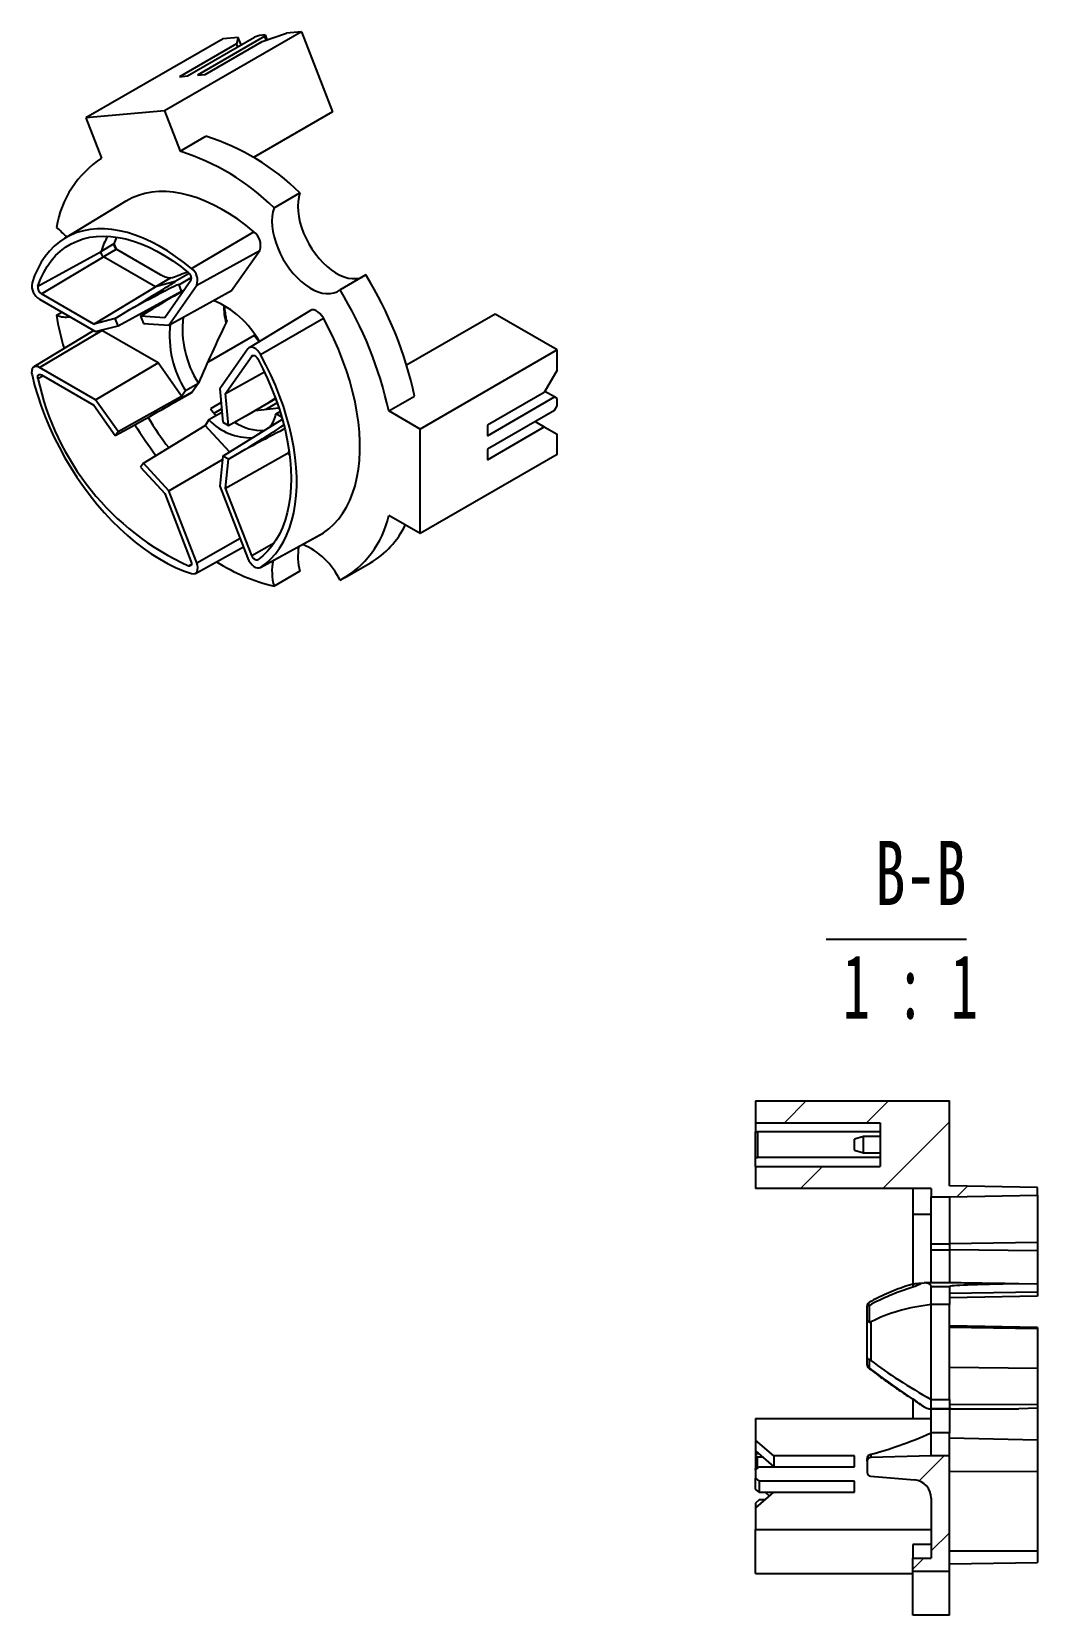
# Model space of a CAD drawing. Header units: millimetres. Extents: x 2881 to 4175, y 614 to 1739.
# Drawn here: x 3738 to 3793, y 1079.5 to 1166 of the extents above; entities that cross this region are included whole.
import ezdxf

# ---------------------------------------------------------------- set-up
doc = ezdxf.new("R2010")
doc.units = ezdxf.units.MM
doc.layers.add('10', color=7, linetype='Continuous')
doc.styles.add('SLDTEXTSTYLE4', font='TXT', dxfattribs={"width": 0.7})
doc.styles.add('SLDTEXTSTYLE5', font='TXT', dxfattribs={"width": 0.62})
pattern_1 = [(45, (4034.5823, 755.639), (-2.245064, 2.245064), [])]

# ---------------------------------------------------------------- blocks, each defined once
blk = doc.blocks.new('SW_NOTE_1')
at = {"layer": '10', "color": 0}
blk.add_line((-1.225, -0.856), (6.446, -0.856), dxfattribs=at)
at = {"layer": '10', "color": 0, "char_height": 3.5, "attachment_point": 2}
for s, insert, style in [('B-B', (3.938, 4.512), 'SLDTEXTSTYLE4'), ('1 : 1', (3.369, -1.699), 'SLDTEXTSTYLE5')]:
    blk.add_mtext(s, dxfattribs=dict(at, insert=insert, style=style))

msp = doc.modelspace()

# ---------------------------------------------------------------- hatches: boundary and pattern name
at = {"linetype": 'Continuous', "lineweight": 18}
h = msp.add_hatch(dxfattribs=at)
h.set_pattern_fill('ANSI31', style=0)
h.set_pattern_definition(pattern_1)
h.paths.add_polyline_path([(3788.2123, 1102.3587), (3793.0123, 1102.4425), (3793.0123, 1102.8749), (3788.2123, 1102.9587), (3788.2123, 1107.6087), (3777.6123, 1107.6087), (3777.6123, 1106.4087), (3784.4123, 1106.4087), (3784.4123, 1104.0087), (3777.6123, 1104.0087), (3777.6123, 1102.8087), (3787.2123, 1102.8087), (3787.2123, 1102.3587)], flags=0)
h = msp.add_hatch(dxfattribs=at)
h.set_pattern_fill('ANSI31', style=0)
h.set_pattern_definition(pattern_1)
edge = h.paths.add_edge_path(flags=0)
edge.add_line((3786.2123, 1081.9087), (3788.2123, 1081.9087))
edge.add_line((3788.2123, 1081.9087), (3788.2123, 1088.2087))
edge.add_line((3788.2123, 1088.2087), (3787.2123, 1088.2087))
edge.add_line((3787.2123, 1088.2087), (3783.9066, 1088.1143))
edge.add_arc((3783.9123, 1087.9143), 0.2, 91.636577, 180)
edge.add_line((3783.7123, 1087.9143), (3783.7123, 1087.2923))
edge.add_arc((3783.9123, 1087.2923), 0.2, 180, 265.100908)
edge.add_line((3783.8952, 1087.093), (3786.2977, 1086.8871))
edge.add_arc((3786.2123, 1085.8907), 1, 0, 85.100908, ccw=False)
edge.add_line((3787.2123, 1085.8907), (3787.2123, 1082.6087))
edge.add_line((3787.2123, 1082.6087), (3786.2123, 1082.6087))
edge.add_line((3786.2123, 1082.6087), (3786.2123, 1081.9087))

# ---------------------------------------------------------------- linework, layer by layer
at = {"color": 7, "linetype": 'Continuous', "lineweight": 25}
for p, q in [((3752.7885, 1166.0332), (3745.2931, 1161.7062)), ((3750.7793, 1165.7845), (3747.1023, 1163.6619)), ((3750.4921, 1165.8278), (3750.2282, 1165.7353)), ((3750.7982, 1165.8552), (3750.4921, 1165.8278)), ((3750.6423, 1165.4963), (3751.9617, 1165.9593)), ((3750.7793, 1165.7845), (3750.7982, 1165.8552)), ((3750.8613, 1165.5732), (3750.7793, 1165.7845)), ((3750.7982, 1165.8552), (3750.9021, 1165.5875)), ((3752.7885, 1166.0332), (3751.9617, 1165.9593)), ((3752.7885, 1166.0332), (3754.4855, 1161.6592)), ((3748.5018, 1165.6499), (3741.0065, 1161.3229)), ((3749.2338, 1165.3704), (3746.1225, 1163.5743)), ((3746.5512, 1163.6126), (3750.2282, 1165.7353)), ((3747.531, 1163.7002), (3750.6423, 1165.4963)), ((3749.3285, 1165.7238), (3748.5018, 1165.6499)), ((3749.3285, 1165.7238), (3749.2338, 1165.3704)), ((3749.3001, 1165.1995), (3749.2338, 1165.3704)), ((3749.4895, 1165.3089), (3749.3285, 1165.7238)), ((3746.1225, 1163.5743), (3746.5512, 1163.6126)), ((3747.1023, 1163.6619), (3747.531, 1163.7002)), ((3745.2931, 1161.7062), (3741.0065, 1161.3229)), ((3745.2931, 1161.7062), (3746.1489, 1159.5004)), ((3754.4855, 1161.6592), (3750.165, 1159.165)), ((3741.0065, 1161.3229), (3741.8623, 1159.1171)), ((3746.1489, 1159.5004), (3747.5632, 1160.3168)), ((3751.289, 1156.4045), (3752.7033, 1157.2209)), ((3743.1845, 1156.7621), (3739.8328, 1154.7305)), ((3742.6762, 1154.8081), (3742.5366, 1154.4363)), ((3746.7791, 1153.0832), (3750.1864, 1155.1017)), ((3738.379, 1152.1223), (3741.8294, 1154.0281)), ((3738.5699, 1151.709), (3741.964, 1153.7368)), ((3742.5366, 1154.4363), (3741.8294, 1154.0281)), ((3742.6711, 1154.145), (3741.964, 1153.7368)), ((3744.8119, 1152.0928), (3741.964, 1153.7368)), ((3742.6711, 1154.145), (3745.069, 1152.7608)), ((3747.0593, 1152.1793), (3750.5048, 1154.0749)), ((3748.9637, 1151.8822), (3750.5048, 1154.0749)), ((3741.437, 1150.0539), (3744.8119, 1152.0928)), ((3745.6443, 1152.5734), (3744.8119, 1152.0928)), ((3745.8906, 1152.3751), (3744.8119, 1152.0928)), ((3746.7463, 1152.4401), (3745.3127, 1150.4004)), ((3745.5279, 1150.0003), (3747.0593, 1152.1793)), ((3746.2309, 1151.8586), (3746.0962, 1152.2059)), ((3756.3079, 1152.7367), (3754.8937, 1151.9203)), ((3738.4734, 1151.4116), (3741.5364, 1149.6434)), ((3741.437, 1150.0539), (3738.5699, 1151.709)), ((3742.7588, 1149.9634), (3746.2309, 1151.8586)), ((3745.5279, 1150.0003), (3748.9637, 1151.8822)), ((3746.2419, 1151.8304), (3746.2309, 1151.8586)), ((3739.3887, 1150.534), (3739.6913, 1150.7086)), ((3742.6051, 1150.3596), (3741.437, 1150.0539)), ((3742.6051, 1150.3596), (3743.3224, 1150.7902)), ((3742.7588, 1149.9634), (3742.6051, 1150.3596)), ((3743.9937, 1150.4837), (3744.6894, 1150.9124)), ((3743.9937, 1150.4837), (3744.1474, 1150.0875)), ((3745.3127, 1150.4004), (3743.9937, 1150.4837)), ((3753.2736, 1150.7935), (3749.9219, 1148.7619)), ((3750.553, 1148.3885), (3753.9906, 1150.3693)), ((3763.3731, 1150.6031), (3758.5371, 1147.8114)), ((3766.7672, 1148.6438), (3763.3731, 1150.6031)), ((3741.4413, 1149.6983), (3738.1616, 1147.7103)), ((3738.4734, 1147.682), (3741.8675, 1149.7098)), ((3741.5364, 1149.6434), (3742.7588, 1149.9634)), ((3741.8675, 1149.7098), (3741.8425, 1149.7235)), ((3744.9497, 1147.9305), (3741.8675, 1149.7098)), ((3744.1474, 1150.0875), (3745.5279, 1150.0003)), ((3750.1989, 1149.4252), (3747.6505, 1147.954)), ((3750.4667, 1149.0921), (3750.1989, 1149.4252)), ((3749.8564, 1148.6998), (3748.3249, 1146.5208)), ((3766.7672, 1148.6438), (3759.2719, 1144.3168)), ((3766.7672, 1147.5414), (3766.7672, 1148.6438)), ((3741.5364, 1145.9138), (3738.4734, 1147.682)), ((3741.5364, 1145.9138), (3744.9497, 1147.9305)), ((3746.2309, 1146.116), (3744.9497, 1147.9305)), ((3748.6394, 1146.2621), (3750.073, 1148.3018)), ((3738.5699, 1147.2732), (3741.437, 1145.6181)), ((3746.4431, 1146.4178), (3747.1502, 1146.826)), ((3747.1502, 1146.826), (3746.8033, 1146.3324)), ((3748.6394, 1146.2621), (3750.762, 1147.4351)), ((3766.7672, 1147.5414), (3766.0601, 1146.3167)), ((3742.7588, 1144.1825), (3741.5364, 1145.9138)), ((3742.7588, 1144.1825), (3746.2309, 1146.116)), ((3745.7974, 1145.7439), (3746.7891, 1146.3164)), ((3746.8033, 1146.3324), (3746.0962, 1145.9242)), ((3746.0962, 1145.9242), (3746.2309, 1146.116)), ((3746.2309, 1146.116), (3746.4431, 1146.4178)), ((3748.3249, 1146.5208), (3748.4829, 1144.6943)), ((3748.7903, 1144.5168), (3748.6394, 1146.2621)), ((3749.8206, 1145.0809), (3751.3776, 1145.9797)), ((3757.5602, 1145.3049), (3758.9744, 1146.1213)), ((3766.0601, 1146.3167), (3762.9488, 1144.5206)), ((3762.9488, 1143.949), (3766.6258, 1146.0717)), ((3766.6258, 1146.0717), (3766.0954, 1146.3779)), ((3766.7672, 1145.99), (3766.6258, 1146.0717)), ((3766.7672, 1145.5817), (3766.7672, 1145.99)), ((3741.437, 1145.6181), (3742.6051, 1143.9637)), ((3748.4362, 1145.2263), (3747.729, 1144.8181)), ((3748.3907, 1145.7604), (3747.8196, 1145.4307)), ((3747.8196, 1145.4307), (3748.1273, 1145.0479)), ((3748.0166, 1145.1857), (3748.4202, 1145.4187)), ((3751.4606, 1145.7481), (3750.8435, 1145.3919)), ((3751.3994, 1145.1462), (3751.6183, 1145.2726)), ((3751.7108, 1144.9665), (3751.3994, 1145.1462)), ((3759.2719, 1144.3168), (3757.5602, 1145.3049)), ((3766.6258, 1145.3368), (3762.9488, 1143.2141)), ((3766.6258, 1145.3368), (3766.7672, 1145.5817)), ((3742.6051, 1143.9637), (3743.3224, 1144.3523)), ((3742.6051, 1143.9637), (3742.7588, 1144.1825)), ((3744.1474, 1142.4551), (3747.5169, 1144.5162)), ((3747.729, 1144.8181), (3747.5169, 1144.5162)), ((3748.8455, 1143.0662), (3747.5169, 1144.5162)), ((3748.4829, 1142.8427), (3751.7435, 1144.8519)), ((3748.4829, 1144.6943), (3748.7903, 1144.5168)), ((3748.7903, 1144.5168), (3749.5176, 1144.9063)), ((3759.2719, 1138.601), (3759.2719, 1144.3168)), ((3762.9488, 1144.5206), (3762.9488, 1143.949)), ((3762.9488, 1142.6426), (3766.0601, 1144.4387)), ((3765.565, 1144.7244), (3766.0601, 1144.4387)), ((3766.0601, 1144.4387), (3766.7672, 1144.0303)), ((3766.7672, 1142.928), (3766.7672, 1144.0303)), ((3744.1474, 1142.4551), (3743.9937, 1142.2363)), ((3745.5279, 1140.9484), (3744.1474, 1142.4551)), ((3745.5279, 1140.9484), (3748.4642, 1142.6481)), ((3748.4829, 1142.8427), (3748.3249, 1141.1985)), ((3748.7903, 1142.6652), (3748.4829, 1142.8427)), ((3748.6394, 1141.0942), (3752.0944, 1143.0333)), ((3748.6394, 1141.0942), (3748.7903, 1142.6652)), ((3748.7903, 1142.6652), (3749.5176, 1143.0835)), ((3752.1229, 1143.0498), (3752.0944, 1143.0333)), ((3766.7672, 1142.928), (3759.2719, 1138.601)), ((3762.9488, 1143.2141), (3762.9488, 1142.6426)), ((3743.9937, 1142.2363), (3745.3127, 1140.7967)), ((3745.3127, 1140.7967), (3746.7463, 1137.1019)), ((3747.0593, 1137.0012), (3745.5279, 1140.9484)), ((3748.3249, 1141.1985), (3749.8564, 1137.2513)), ((3750.073, 1137.3993), (3748.6394, 1141.0942)), ((3759.2719, 1138.601), (3757.5602, 1139.5891)), ((3750.538, 1136.7492), (3753.9735, 1138.6358)), ((3750.553, 1136.7584), (3753.9906, 1138.6461)), ((3753.9735, 1138.6358), (3753.9906, 1138.6461)), ((3746.9862, 1136.4317), (3749.6145, 1137.8749)), ((3752.7033, 1136.5465), (3751.289, 1135.7301)), ((3755.1483, 1136.1885), (3756.5625, 1137.0049)), ((3777.6123, 1107.6087), (3777.6123, 1106.4087)), ((3777.6123, 1107.6087), (3788.2123, 1107.6087)), ((3788.2123, 1102.9587), (3788.2123, 1107.6087)), ((3777.6123, 1106.4087), (3784.4123, 1106.4087)), ((3777.6123, 1106.4087), (3777.6123, 1105.9087)), ((3784.4123, 1106.4087), (3784.4123, 1104.0087)), ((3777.6123, 1104.5087), (3777.6123, 1105.9087)), ((3777.6123, 1105.9087), (3777.7123, 1105.9087)), ((3777.7123, 1105.9087), (3777.7123, 1104.5087)), ((3784.4123, 1105.9087), (3777.7123, 1105.9087)), ((3783.5123, 1105.6587), (3783.0123, 1105.5087)), ((3783.0123, 1104.9087), (3783.0123, 1105.5087)), ((3784.4123, 1105.6587), (3783.5123, 1105.6587)), ((3783.5123, 1104.7587), (3783.5123, 1105.6587)), ((3777.6123, 1104.5087), (3777.7123, 1104.5087)), ((3777.6123, 1104.0087), (3777.6123, 1104.5087)), ((3784.4123, 1104.5087), (3777.7123, 1104.5087)), ((3783.0123, 1104.9087), (3783.5123, 1104.7587)), ((3783.5123, 1104.7587), (3784.4123, 1104.7587)), ((3777.6123, 1104.0087), (3777.6123, 1102.8087)), ((3777.6123, 1104.0087), (3784.4123, 1104.0087)), ((3787.2123, 1102.8087), (3777.6123, 1102.8087)), ((3786.2123, 1102.8087), (3786.2123, 1101.4045)), ((3787.2123, 1102.8087), (3787.2123, 1102.3587)), ((3793.0123, 1102.8749), (3788.2123, 1102.9587)), ((3793.0123, 1102.4425), (3793.0123, 1102.8749)), ((3787.2123, 1102.3587), (3788.2123, 1102.3587)), ((3787.2123, 1099.7937), (3787.2123, 1102.3587)), ((3788.2123, 1102.3587), (3793.0123, 1102.4425)), ((3788.2123, 1102.3587), (3788.2123, 1099.7937)), ((3793.0123, 1102.4425), (3793.0123, 1099.8559)), ((3786.2123, 1101.4045), (3787.2123, 1101.4045)), ((3786.2123, 1101.4045), (3786.2123, 1097.5953)), ((3787.2123, 1099.7937), (3788.2123, 1099.7937)), ((3787.2123, 1099.4721), (3787.2123, 1099.7937)), ((3787.2123, 1099.4721), (3788.2123, 1099.4721)), ((3787.2123, 1097.7765), (3787.2123, 1099.4721)), ((3793.0123, 1099.8559), (3788.2123, 1099.7937)), ((3788.2123, 1099.7937), (3788.2123, 1099.4721)), ((3793.0123, 1099.3995), (3788.2123, 1099.4721)), ((3793.0123, 1099.8559), (3793.0123, 1099.3995)), ((3793.0123, 1099.3995), (3793.0123, 1097.5856)), ((3786.6737, 1097.646), (3786.8297, 1097.6554)), ((3788.2751, 1097.6565), (3786.8659, 1097.6565)), ((3787.2123, 1097.4565), (3788.2123, 1097.4565)), ((3787.2123, 1096.4753), (3787.2123, 1097.4565)), ((3788.2123, 1097.4565), (3788.2123, 1097.0753)), ((3793.0123, 1097.5856), (3792.0034, 1097.6051)), ((3793.0123, 1097.5856), (3793.0123, 1097.1508)), ((3793.0123, 1097.1508), (3788.2123, 1097.0753)), ((3788.2123, 1097.0753), (3788.2123, 1096.4753)), ((3793.0123, 1096.9274), (3788.2123, 1096.8412)), ((3793.0123, 1097.1508), (3793.0123, 1096.9274)), ((3783.7123, 1095.5785), (3783.7123, 1096.4119)), ((3783.8123, 1096.4119), (3783.7123, 1096.4119)), ((3783.8123, 1096.4119), (3783.8123, 1095.5062)), ((3788.2123, 1096.4753), (3787.2123, 1096.4753)), ((3787.2123, 1091.2847), (3787.2123, 1096.4753)), ((3788.2123, 1091.2847), (3788.2123, 1096.4753)), ((3783.7123, 1093.5831), (3783.7123, 1095.5785)), ((3783.9066, 1095.5215), (3783.9066, 1093.4145)), ((3793.0123, 1095.2202), (3788.2123, 1095.3039)), ((3793.0123, 1095.1376), (3788.2123, 1095.2102)), ((3793.0123, 1095.2202), (3793.0123, 1095.1376)), ((3793.0123, 1095.1376), (3793.0123, 1092.9718)), ((3783.7123, 1093.1664), (3783.7123, 1093.5831)), ((3783.8123, 1093.4693), (3783.8123, 1093.0164)), ((3793.0123, 1092.9718), (3788.2123, 1093.0307)), ((3793.0123, 1092.9718), (3793.0123, 1091.0196)), ((3786.2123, 1091.2887), (3786.2123, 1090.2398)), ((3786.6737, 1090.9687), (3786.8297, 1090.886)), ((3787.1659, 1090.7673), (3789.7474, 1090.7673)), ((3787.2123, 1091.2847), (3788.2123, 1091.2847)), ((3787.2123, 1090.7941), (3787.2123, 1091.2847)), ((3787.2123, 1090.7941), (3788.2123, 1090.7941)), ((3787.2123, 1089.4661), (3787.2123, 1090.7673)), ((3788.2123, 1091.2847), (3788.2123, 1090.9847)), ((3793.0123, 1091.0196), (3788.2123, 1090.9847)), ((3788.2123, 1090.9847), (3788.2123, 1090.7941)), ((3788.2123, 1090.7673), (3788.2123, 1089.4661)), ((3793.0123, 1090.8021), (3792.0034, 1090.7771)), ((3793.0123, 1091.0196), (3793.0123, 1090.8021)), ((3793.0123, 1090.8021), (3793.0123, 1089.0558)), ((3777.6123, 1090.2398), (3777.6123, 1089.0707)), ((3777.6123, 1090.2398), (3787.2123, 1090.2398)), ((3778.6123, 1088.2046), (3777.6123, 1089.0707)), ((3777.6123, 1089.0707), (3777.6123, 1088.4707)), ((3787.2123, 1088.2087), (3787.2123, 1089.4661)), ((3788.2123, 1089.4661), (3787.2123, 1089.4661)), ((3788.2123, 1088.2087), (3788.2123, 1089.4661)), ((3793.0123, 1089.0558), (3788.2123, 1089.1661)), ((3793.0123, 1089.0558), (3793.0123, 1087.3269)), ((3777.6123, 1088.4707), (3778.6123, 1087.6046)), ((3777.6123, 1088.4707), (3777.6123, 1088.3073)), ((3777.801, 1088.3073), (3777.6123, 1088.3073)), ((3777.6123, 1088.3073), (3777.6123, 1088.2207)), ((3777.6123, 1088.2207), (3777.7123, 1088.1341)), ((3777.6123, 1088.2207), (3777.6123, 1087.5207)), ((3778.001, 1088.1341), (3777.7123, 1088.1341)), ((3777.7123, 1087.5118), (3777.7123, 1088.1341)), ((3783.0123, 1088.2046), (3778.6123, 1088.2046)), ((3778.6123, 1088.2046), (3778.6123, 1087.6046)), ((3783.0123, 1087.5984), (3783.0123, 1088.2046)), ((3783.7123, 1087.9143), (3783.7123, 1088.0645)), ((3783.7123, 1087.9143), (3783.7123, 1087.2923)), ((3783.9066, 1088.2901), (3783.9066, 1088.1143)), ((3787.2123, 1088.2087), (3783.9066, 1088.1143)), ((3788.2123, 1088.2087), (3787.2123, 1088.2087)), ((3788.2123, 1081.9087), (3788.2123, 1088.2087)), ((3777.8123, 1087.5984), (3777.6123, 1087.4252)), ((3777.6123, 1087.5207), (3777.6674, 1087.4729)), ((3777.6123, 1087.4252), (3777.6123, 1087.5207)), ((3777.6123, 1087.4252), (3777.6123, 1086.9922)), ((3777.6123, 1086.9922), (3777.8123, 1086.819)), ((3777.6123, 1086.3922), (3777.6123, 1086.9922)), ((3777.8123, 1087.5984), (3783.0123, 1087.5984)), ((3778.6123, 1087.6046), (3783.0123, 1087.6046)), ((3783.8952, 1087.093), (3786.2977, 1086.8871)), ((3793.0123, 1087.3269), (3788.2123, 1087.3542)), ((3793.0123, 1087.3269), (3793.0123, 1082.9953)), ((3777.8123, 1086.219), (3777.6123, 1086.3922)), ((3777.6123, 1085.3467), (3778.6123, 1086.2128)), ((3783.0123, 1086.819), (3777.8123, 1086.819)), ((3777.8123, 1086.819), (3777.8123, 1086.219)), ((3777.8123, 1086.219), (3783.0123, 1086.219)), ((3778.1339, 1086.219), (3778.3767, 1086.0087)), ((3778.6123, 1086.219), (3778.6123, 1086.2128)), ((3778.6123, 1086.2128), (3783.0123, 1086.2128)), ((3783.0123, 1086.2128), (3783.0123, 1086.819)), ((3777.8123, 1085.7984), (3777.6123, 1085.6252)), ((3777.6123, 1085.6252), (3777.6123, 1085.3467)), ((3777.6123, 1085.3467), (3777.6123, 1084.1776)), ((3778.1339, 1085.7984), (3777.8123, 1085.7984)), ((3787.2123, 1085.8907), (3787.2123, 1082.6087)), ((3777.6123, 1081.7776), (3777.6123, 1084.1776)), ((3777.6123, 1084.1776), (3787.2123, 1084.1776)), ((3787.2123, 1083.3516), (3786.2123, 1083.3516)), ((3786.2123, 1083.3516), (3786.2123, 1082.6087)), ((3793.0123, 1082.9953), (3788.2123, 1082.9953)), ((3793.0123, 1082.9953), (3793.0123, 1082.3791)), ((3786.2123, 1081.9087), (3786.2123, 1082.6087)), ((3786.2123, 1082.6087), (3787.2123, 1082.6087)), ((3786.2123, 1081.9087), (3788.2123, 1081.9087)), ((3786.2123, 1079.4897), (3786.2123, 1081.9087)), ((3788.2123, 1082.2953), (3793.0123, 1082.3791)), ((3788.2123, 1079.4897), (3788.2123, 1081.9087)), ((3777.6123, 1081.7776), (3786.2123, 1081.7776)), ((3788.2123, 1079.4897), (3786.2123, 1079.4897))]:
    msp.add_line(p, q, dxfattribs=at)
at = {"color": 8, "linetype": 'Continuous', "lineweight": 25}
for p, q in [((3746.6571, 1152.8176), (3745.8906, 1152.3751)), ((3746.7683, 1152.594), (3746.0962, 1152.2059)), ((3750.073, 1148.3018), (3750.1506, 1148.3445)), ((3738.379, 1147.0804), (3738.6443, 1147.2303)), ((3752.0944, 1143.0333), (3752.1069, 1143.163)), ((3752.1406, 1142.9144), (3752.0944, 1143.0333)), ((3747.0593, 1137.0012), (3749.4293, 1138.3522)), ((3750.073, 1137.3993), (3751.301, 1138.0993)), ((3746.6145, 1136.8355), (3746.7695, 1136.9287)), ((3788.2123, 1099.4721), (3788.2123, 1097.6565))]:
    msp.add_line(p, q, dxfattribs=at)
at = {"color": 7, "linetype": 'Continuous', "lineweight": 25, "flags": 128}
for points in [[(3750.1864, 1155.1017), (3749.7483, 1155.4544), (3749.3058, 1155.7792), (3748.8605, 1156.075), (3748.414, 1156.3406), (3747.9679, 1156.5751), (3747.5238, 1156.7777), (3747.0833, 1156.9476), (3746.6479, 1157.0843), (3746.2193, 1157.1872), (3745.7989, 1157.2559), (3745.3883, 1157.2903), (3744.9889, 1157.2903), (3744.6021, 1157.2557), (3744.2295, 1157.1867), (3743.8722, 1157.0837), (3743.5316, 1156.9468), (3743.2088, 1156.7767), (3743.1845, 1156.7621)], [(3752.7033, 1157.2209), (3752.6402, 1156.9979), (3752.6022, 1156.7539), (3752.5897, 1156.492), (3752.6029, 1156.2153), (3752.6416, 1155.9272), (3752.7053, 1155.6312), (3752.7934, 1155.3307), (3752.9046, 1155.0296), (3753.0377, 1154.7314), (3753.1911, 1154.4397), (3753.3628, 1154.1581), (3753.5509, 1153.89), (3753.753, 1153.6385), (3753.9667, 1153.4069), (3754.1894, 1153.1978), (3754.4185, 1153.0138), (3754.651, 1152.8571), (3754.8843, 1152.7296), (3755.1155, 1152.6329), (3755.3418, 1152.5681), (3755.5605, 1152.5361), (3755.7689, 1152.5371), (3755.9645, 1152.5713), (3756.1071, 1152.6208)], [(3751.289, 1156.4045), (3751.226, 1156.1814), (3751.188, 1155.9375), (3751.1755, 1155.6756), (3751.1887, 1155.3989), (3751.2274, 1155.1108), (3751.2911, 1154.8147), (3751.3792, 1154.5143), (3751.4904, 1154.2132), (3751.6235, 1153.915), (3751.7769, 1153.6233), (3751.9486, 1153.3417), (3752.1367, 1153.0736), (3752.3388, 1152.8221), (3752.5525, 1152.5905), (3752.7752, 1152.3814), (3753.0043, 1152.1974), (3753.2368, 1152.0407), (3753.4701, 1151.9132), (3753.7013, 1151.8165), (3753.9276, 1151.7517), (3754.1463, 1151.7197), (3754.3547, 1151.7207), (3754.5502, 1151.7548), (3754.7307, 1151.8217), (3754.8937, 1151.9203)], [(3746.7791, 1153.0832), (3746.3445, 1153.4332), (3745.9055, 1153.7554), (3745.4637, 1154.0488), (3745.0208, 1154.3123), (3744.5782, 1154.5449), (3744.1376, 1154.7459), (3743.7006, 1154.9145), (3743.2687, 1155.0501), (3742.8435, 1155.1521), (3742.4264, 1155.2204), (3742.019, 1155.2545), (3741.6228, 1155.2544), (3741.2392, 1155.2201), (3740.8695, 1155.1517), (3740.515, 1155.0495), (3740.1771, 1154.9137), (3739.8569, 1154.745), (3739.5557, 1154.5439), (3739.2744, 1154.3111), (3739.0141, 1154.0474), (3738.7756, 1153.7539), (3738.56, 1153.4315), (3738.3679, 1153.0814), (3738.2, 1152.7049), (3738.057, 1152.3033)], [(3738.379, 1152.1223), (3738.5251, 1152.51), (3738.696, 1152.8722), (3738.891, 1153.2076), (3739.1094, 1153.5149), (3739.3503, 1153.7929), (3739.6128, 1154.0407), (3739.896, 1154.2572), (3740.1988, 1154.4417), (3740.52, 1154.5935), (3740.8585, 1154.712), (3741.2131, 1154.7968), (3741.5822, 1154.8475), (3741.9647, 1154.864), (3742.359, 1154.8462), (3742.7637, 1154.7941), (3743.1772, 1154.708), (3743.5981, 1154.5882), (3744.0247, 1154.4352), (3744.4554, 1154.2494), (3744.8887, 1154.0316), (3745.3228, 1153.7827), (3745.7563, 1153.5035), (3746.1874, 1153.1951), (3746.6145, 1152.8587)], [(3742.6779, 1154.1411), (3742.5691, 1154.4097), (3742.5456, 1154.4632)], [(3753.9906, 1150.3693), (3753.9027, 1150.5065), (3753.7999, 1150.6264), (3753.6878, 1150.7226), (3753.5723, 1150.7898), (3753.46, 1150.8244), (3753.3567, 1150.8245), (3753.2736, 1150.7935)], [(3753.9906, 1138.6461), (3754.2845, 1138.8647), (3754.5578, 1139.1147), (3754.8094, 1139.3954), (3755.0386, 1139.7058), (3755.2443, 1140.0446), (3755.4261, 1140.4107), (3755.583, 1140.8029), (3755.7147, 1141.2196), (3755.8206, 1141.6594), (3755.9004, 1142.1207), (3755.9537, 1142.6019), (3755.9805, 1143.1012), (3755.9805, 1143.6168), (3755.9537, 1144.147), (3755.9004, 1144.6897), (3755.8206, 1145.2432), (3755.7147, 1145.8052), (3755.583, 1146.374), (3755.4261, 1146.9474), (3755.2443, 1147.5233), (3755.0386, 1148.0997), (3754.8094, 1148.6746), (3754.5578, 1149.2459), (3754.2845, 1149.8114), (3753.9906, 1150.3693)], [(3750.553, 1148.3885), (3750.4757, 1148.5092), (3750.3852, 1148.6148), (3750.2865, 1148.6994), (3750.1849, 1148.7586), (3750.0859, 1148.7891), (3749.995, 1148.7892), (3749.9171, 1148.7589), (3749.8564, 1148.6998)], [(3738.4734, 1147.682), (3738.3725, 1147.7266), (3738.2771, 1147.7414), (3738.1923, 1147.7256), (3738.1229, 1147.6801), (3738.0725, 1147.6073), (3738.0439, 1147.5113), (3738.0386, 1147.3971), (3738.057, 1147.2711)], [(3750.073, 1148.3018), (3750.1012, 1148.3291), (3750.1374, 1148.343), (3750.1797, 1148.3427), (3750.2256, 1148.3282), (3750.2728, 1148.3003), (3750.3185, 1148.2606), (3750.3602, 1148.2112), (3750.3957, 1148.1549)], [(3750.3957, 1148.1549), (3750.6766, 1147.6105), (3750.9368, 1147.0589), (3751.1753, 1146.5023), (3751.3911, 1145.9427), (3751.5835, 1145.3822), (3751.7517, 1144.8229), (3751.8951, 1144.2669), (3752.0131, 1143.7163), (3752.1054, 1143.1731), (3752.1716, 1142.6394), (3752.2114, 1142.1172), (3752.2247, 1141.6084), (3752.2114, 1141.115), (3752.1716, 1140.6387), (3752.1054, 1140.1814), (3752.0131, 1139.7448), (3751.8951, 1139.3305), (3751.7517, 1138.94), (3751.5835, 1138.5749), (3751.3911, 1138.2365), (3751.1753, 1137.9261), (3750.9368, 1137.6448), (3750.6766, 1137.3936), (3750.3957, 1137.1736)], [(3750.553, 1136.7584), (3750.8446, 1136.9752), (3751.1157, 1137.2233), (3751.3654, 1137.5017), (3751.5927, 1137.8096), (3751.7969, 1138.1457), (3751.9771, 1138.509), (3752.1329, 1138.898), (3752.2635, 1139.3114), (3752.3686, 1139.7477), (3752.4477, 1140.2053), (3752.5006, 1140.6827), (3752.5271, 1141.178), (3752.5271, 1141.6896), (3752.5006, 1142.2155), (3752.4477, 1142.754), (3752.3686, 1143.303), (3752.2635, 1143.8606), (3752.1329, 1144.4249), (3751.9771, 1144.9937), (3751.7969, 1145.565), (3751.5927, 1146.1369), (3751.3654, 1146.7072), (3751.1157, 1147.2739), (3750.8446, 1147.835), (3750.553, 1148.3885)], [(3738.057, 1147.2711), (3738.2, 1146.7044), (3738.3679, 1146.1341), (3738.56, 1145.5622), (3738.7756, 1144.9908), (3739.0141, 1144.422), (3739.2744, 1143.8578), (3739.5557, 1143.3003), (3739.8569, 1142.7513), (3740.1771, 1142.2129), (3740.515, 1141.687), (3740.8695, 1141.1755), (3741.2392, 1140.6803), (3741.6228, 1140.203), (3742.019, 1139.7455), (3742.4264, 1139.3093), (3742.8435, 1138.896), (3743.2687, 1138.5071), (3743.7006, 1138.144), (3744.1376, 1137.808), (3744.5782, 1137.5003), (3745.0208, 1137.222), (3745.4637, 1136.974), (3745.9055, 1136.7574), (3746.3445, 1136.5728), (3746.7791, 1136.4209)], [(3738.379, 1147.0804), (3738.3698, 1147.1391), (3738.3717, 1147.1924), (3738.3846, 1147.2374), (3738.4076, 1147.2715), (3738.4397, 1147.293), (3738.4789, 1147.3006), (3738.5231, 1147.2939), (3738.5699, 1147.2732)], [(3749.8564, 1137.2513), (3749.9171, 1137.1222), (3749.995, 1137.0019), (3750.0859, 1136.8971), (3750.1849, 1136.8133), (3750.2865, 1136.7552), (3750.3852, 1136.7258), (3750.4757, 1136.7269), (3750.553, 1136.7584)], [(3750.3957, 1137.1736), (3750.3602, 1137.1582), (3750.3185, 1137.1571), (3750.2728, 1137.1701), (3750.2256, 1137.1966), (3750.1797, 1137.2352), (3750.1374, 1137.2837), (3750.1012, 1137.3394), (3750.073, 1137.3993)], [(3746.7463, 1137.1019), (3746.7649, 1137.0411), (3746.7729, 1136.9829), (3746.7698, 1136.9303), (3746.7559, 1136.8864), (3746.7318, 1136.8535), (3746.699, 1136.8334), (3746.6591, 1136.8273), (3746.6145, 1136.8355)], [(3746.7791, 1136.4209), (3746.8748, 1136.405), (3746.9601, 1136.4196), (3747.0302, 1136.464), (3747.0814, 1136.5358), (3747.1109, 1136.6311), (3747.117, 1136.7446), (3747.0995, 1136.8703), (3747.0593, 1137.0012)]]:
    msp.add_lwpolyline(points, dxfattribs=at)
at = {"color": 8, "linetype": 'Continuous', "lineweight": 25, "flags": 128}
for points in [[(3783.8134, 1096.5857), (3783.8122, 1096.585), (3783.7959, 1096.567), (3783.7874, 1096.5385), (3783.7875, 1096.5014), (3783.796, 1096.4582), (3783.8123, 1096.4119)], [(3783.8123, 1093.0164), (3783.796, 1093.0082), (3783.7889, 1093.0091)]]:
    msp.add_lwpolyline(points, dxfattribs=at)
at = {"color": 7, "linetype": 'Continuous', "lineweight": 25}
for centre, radius, start, end in [((3743.7296, 1148.137), 12.7689, 45.349621, 72.528628), ((3744.9472, 1154.3982), 5.6378, 123.173937, 170.379396), ((3742.3153, 1147.3206), 12.7689, 45.349621, 72.528628), ((3736.7031, 1152.0386), 4.2561, 40.412202, 50.876631), ((3746.4919, 1152.4943), 4.9082, 151.212005, 161.790146), ((3749.6572, 1154.3749), 0.899, 340.509954, 53.941866), ((3742.1108, 1153.9814), 0.2852, 170.575399, 239.021354), ((3742.8179, 1154.3896), 0.2852, 170.575399, 239.021354), ((3746.4017, 1152.5617), 0.3654, 340.573686, 54.382856), ((3746.3132, 1152.4434), 0.7914, 340.509956, 53.941883), ((3738.9292, 1152.1676), 0.8827, 171.152036, 238.912533), ((3738.7782, 1152.056), 0.4047, 170.575421, 239.021337), ((3736.7255, 1140.7521), 21.3264, 12.326563, 31.57958), ((3738.1397, 1141.5685), 21.3264, 12.326563, 31.57958), ((3745.9211, 1146.529), 5.2417, 29.425138, 66.798616), ((3739.9151, 1151.9106), 1.4738, 249.075202, 278.536057), ((3757.2757, 1153.7287), 18.17, 190.126609, 196.031071), ((3751.815, 1149.7982), 5.5313, 173.394443, 212.503068), ((3751.092, 1149.3835), 5.5143, 173.060126, 212.534639), ((3752.6986, 1150.1589), 14.6468, 192.132759, 245.456386), ((3749.438, 1145.6112), 2.0157, 324.615172, 346.664489), ((3758.1845, 1153.2246), 16.8917, 210.87815, 217.783683), ((3758.8937, 1153.634), 16.894, 210.916881, 217.711849), ((3749.9717, 1146.9198), 3.0735, 223.141714, 272.708625), ((3750.5931, 1146.806), 2.562, 235.266899, 273.880603), ((3752.3396, 1140.7516), 5.3485, 298.525136, 347.446429), ((3754.0362, 1141.2362), 4.9281, 300.838647, 333.904908), ((3755.6492, 1137.3641), 3.0573, 169.838531, 195.511139), ((3751.325, 1134.3796), 3.9414, 25.114636, 67.316422), ((3753.6373, 1145.5856), 10.1314, 237.19594, 256.598142), ((3754.0969, 1136.5384), 2.9219, 168.268039, 196.06108), ((3786.3907, 1097.4849), 0.1882, 141.231309, 200.8973), ((3783.9123, 1096.4119), 0.2, 119.642753, 180), ((3783.9123, 1093.1664), 0.2, 180, 231.884637), ((3783.883, 1093.1719), 0.1708, 181.828011, 245.552124), ((3783.9123, 1087.9143), 0.2, 91.636577, 180), ((3783.9123, 1087.2923), 0.2, 180, 265.100908), ((3786.2123, 1085.8907), 1, 0, 85.100908)]:
    msp.add_arc(centre, radius, start, end, dxfattribs=at)
at = {"color": 8, "linetype": 'Continuous', "lineweight": 25}
for centre, radius, start, end in [((3753.5067, 1151.2182), 4.9757, 181.499797, 192.87866), ((3786.267, 1091.275), 0.0641, 144.441745, 162.251238)]:
    msp.add_arc(centre, radius, start, end, dxfattribs=at)
at = {"color": 7, "linetype": 'Continuous', "lineweight": 25}
for centre, major_axis, ratio, start_param, end_param in [((3737.8717, 1147.5178), (8.0197, 4.8573), 0.0035905, 5.4575195, 6.2952775), ((3737.8717, 1147.5178), (8.2242, 4.6887), 0.0204237, 6.2801395, 7.1178976), ((3739.4026, 1147.6547), (8.0454, 4.8592), 0.0078499, 0.5186917, 0.8490756), ((3748.071, 1147.6317), (2.9015, 6.4516), 0.072904, 1.2096639, 1.7287124), ((3737.8717, 1141.3994), (8.2248, 4.5257), 0.0057586, 5.4336612, 6.2714193), ((3746.9257, 1146.6262), (0.1396, 0.3103), 0.072971, 3.2424848, 3.5043655), ((3743.9911, 1141.9466), (8.2423, 4.6142), 0.0165561, 5.4379525, 5.8123483), ((3743.9911, 1141.9466), (8.103, 4.513), 0.0151097, 5.4544653, 5.5069065), ((3748.323, 1147.3182), (7.7788, 0.1841), 0.2691272, 4.9569886, 5.1338613), ((3743.9911, 1139.9052), (8.1029, 4.8396), 0.0151102, 5.4538559, 6.0166327), ((3743.9911, 1139.9052), (8.2425, 4.5802), 0.0135037, 0.2865706, 0.828461), ((3790.8007, 1092.4087), (9.8994, 0), 0.5709522, 2.0524508, 2.3545404), ((3786.8659, 1097.4565), (0.3464, 0), 0.5773503, 0, 1.6755161), ((3799.6703, 1097.4565), (11.458, 0), 0.0174551, 2.3038346, 3.1415927), ((3799.6703, 1097.4565), (11.458, -0.1989), 0.001824, 2.3038663, 3.0369046), ((3788.6746, 1092.4087), (7.2023, 0), 0.5766429, 1.7752422, 2.2942907), ((3788.6746, 1092.5869), (7.1495, -3.8256), 0.2274642, 4.1100133, 4.6290618), ((3790.8007, 1091.5239), (9.8284, -5.252), 0.225284, 4.0484526, 4.3505422), ((3786.8659, 1090.9673), (0.3439, -0.184), 0.2277351, 4.7289512, 6.4044672), ((3799.6703, 1090.9673), (11.458, 0.1732), 0.0087255, 3.1414607, 3.9792188), ((3788.6746, 1092.2305), (7.1495, 3.8256), 0.2274642, 3.8677759, 4.3868244)]:
    msp.add_ellipse(centre, major_axis=major_axis, ratio=ratio, start_param=start_param, end_param=end_param, dxfattribs=at)
for points, knots in [([(3745.069, 1152.7608), (3745.1476, 1152.7154), (3745.2377, 1152.6759), (3745.4317, 1152.6126), (3745.5351, 1152.5886), (3745.6443, 1152.5734)], [0, 0, 0, 0, 0.5, 0.5, 1, 1, 1, 1]), ([(3745.6443, 1152.5734), (3745.7736, 1152.6192), (3746.0317, 1152.7107), (3746.3386, 1152.8268), (3746.5169, 1152.9015), (3746.5458, 1152.9136)], [0, 0, 0, 0, 0.4566495, 0.9119609, 1, 1, 1, 1]), ([(3748.6989, 1150.2449), (3748.692, 1150.2771), (3748.6616, 1150.4192), (3748.6241, 1150.6655), (3748.5967, 1150.9022), (3748.5938, 1151.026), (3748.5933, 1151.0496)], [0, 0, 0, 0, 0.1161046, 0.5117805, 0.907056, 1, 1, 1, 1]), ([(3748.6976, 1150.2446), (3748.698, 1150.2437), (3748.7049, 1150.2277), (3748.6998, 1150.2118), (3748.6949, 1150.1968)], [0, 0, 0, 0, 0.0568271, 1, 1, 1, 1]), ([(3786.2191, 1097.5974), (3786.1317, 1097.5706), (3785.8603, 1097.4875), (3785.4164, 1097.3321), (3784.8982, 1097.1258), (3784.4105, 1096.9038), (3784.0529, 1096.7204), (3783.8583, 1096.611), (3783.8134, 1096.5857)], [0, 0, 0, 0, 0.1057312, 0.3286288, 0.54254, 0.7469536, 0.9415816, 1, 1, 1, 1]), ([(3786.219, 1097.5976), (3786.2195, 1097.5978), (3786.2238, 1097.5997), (3786.2344, 1097.6013), (3786.2439, 1097.6028)], [0, 0, 0, 0, 0.1051412, 1, 1, 1, 1]), ([(3786.2439, 1097.6028), (3786.2991, 1097.6116), (3786.366, 1097.6193), (3786.5087, 1097.6339), (3786.5866, 1097.6407), (3786.6737, 1097.646)], [0, 0, 0, 0, 0.5, 0.5, 1, 1, 1, 1]), ([(3787.188, 1097.6565), (3787.1947, 1097.6749), (3787.2093, 1097.7145), (3787.2113, 1097.7549), (3787.2123, 1097.7765)], [0, 0, 0, 0, 0.46320845, 1, 1, 1, 1]), ([(3783.9066, 1093.4145), (3783.8906, 1093.4266), (3783.8736, 1093.4381), (3783.8563, 1093.4481), (3783.8418, 1093.4565), (3783.8267, 1093.4639), (3783.8123, 1093.4693)], [0, 0, 0, 0, 0.00006050247, 0.00006050247, 0.00006050247, 0.00011136818, 0.00011136818, 0.00011136818, 0.00011136818]), ([(3783.7889, 1093.0091), (3783.8643, 1092.9503), (3784.0869, 1092.7769), (3784.4704, 1092.4894), (3784.9483, 1092.1442), (3785.4549, 1091.7922), (3785.8778, 1091.5084), (3786.1318, 1091.3429), (3786.2059, 1091.2945)], [0, 0, 0, 0, 0.0975761, 0.287999, 0.4863858, 0.6940689, 0.9106958, 1, 1, 1, 1]), ([(3786.2057, 1091.2942), (3786.2194, 1091.2854), (3786.2908, 1091.2394), (3786.3922, 1091.1684), (3786.4747, 1091.103), (3786.5042, 1091.0796)], [0, 0, 0, 0, 0.1319426, 0.6900614, 1, 1, 1, 1]), ([(3786.6737, 1090.9687), (3786.6216, 1090.9983), (3786.5622, 1091.0321), (3786.5121, 1091.0762), (3786.5058, 1091.0817)], [0, 0, 0, 0, 0.8752897, 1, 1, 1, 1])]:
    msp.add_open_spline(points, degree=3, knots=knots, dxfattribs=at)
for points in [[(3748.6949, 1150.1968), (3748.6864, 1150.1736), (3748.672, 1150.142), (3748.6562, 1150.1092)], [(3786.6737, 1097.646), (3786.5309, 1097.5431), (3786.3782, 1097.4665), (3786.2148, 1097.4177)], [(3783.8123, 1095.5062), (3783.749, 1095.5216), (3783.7123, 1095.5504), (3783.7123, 1095.5785)], [(3783.8123, 1095.5062), (3783.8443, 1095.4984), (3783.8769, 1095.5063), (3783.9066, 1095.5215)], [(3783.8123, 1093.4693), (3783.749, 1093.4932), (3783.7123, 1093.5383), (3783.7123, 1093.5831)], [(3786.2148, 1091.3123), (3786.3782, 1091.2062), (3786.5309, 1091.0915), (3786.6737, 1090.9687)], [(3783.8123, 1088.2506), (3783.749, 1088.2113), (3783.7123, 1088.1375), (3783.7123, 1088.0645)], [(3783.8123, 1088.2506), (3783.8443, 1088.2705), (3783.8769, 1088.2829), (3783.9066, 1088.2901)]]:
    msp.add_open_spline(points, degree=3, dxfattribs=at)

# ---------------------------------------------------------------- block references
at = {"layer": '10'}
msp.add_blockref('SW_NOTE_1', (3782.7019, 1117.2956), dxfattribs=at)

doc.saveas('drawing.dxf')
